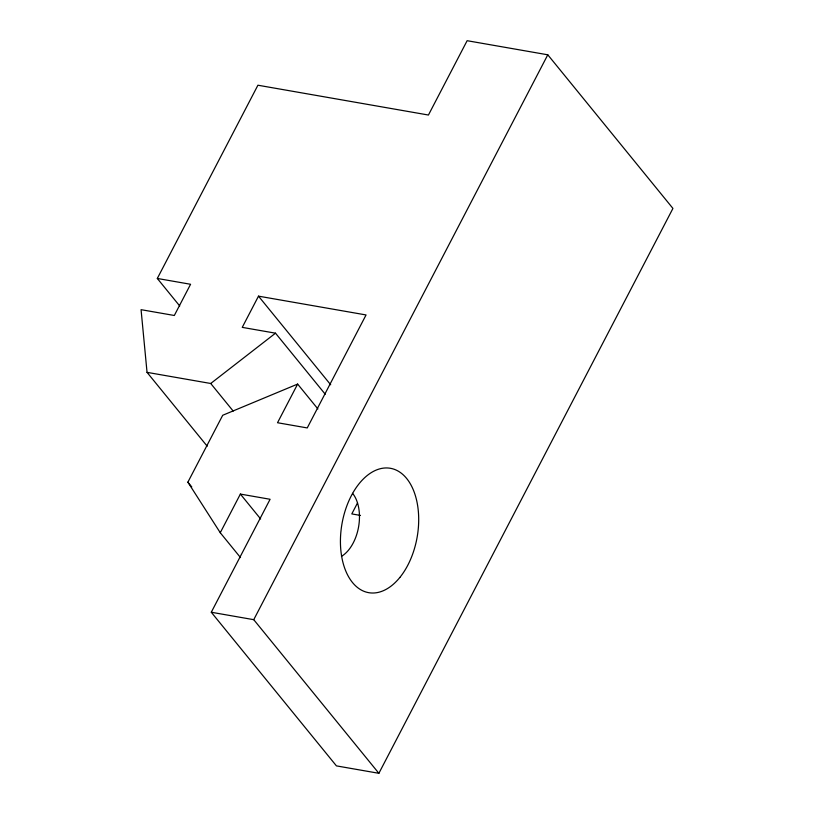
<?xml version="1.0" encoding="UTF-8"?>
<svg xmlns="http://www.w3.org/2000/svg" width="814" height="814" viewBox="0 0 814 814"><rect width="100%" height="100%" fill="white"/><g stroke="black" fill="none" stroke-linecap="round" stroke-linejoin="round"><path stroke-width="1.22" d="M179.731 305.983L157.316 278.459L257.916 85.216L428.439 115.028L467.134 40.7L547.791 54.803L672.934 208.425L378.876 773.3L336.426 765.882L211.284 612.25L270.095 499.277L240.374 494.078L220.258 532.732L240.527 557.61M317.908 408.964L297.639 384.076L277.523 422.731L307.244 427.93L366.056 314.947L258.496 296.154L242.246 327.37L275.508 333.18L325.244 394.241M220.258 532.732L187.881 482.163L222.71 415.272L297.639 384.076M378.876 773.3L253.744 619.678L547.791 54.803M357.55 502.869L351.801 513.919L360.47 515.425M157.316 278.459L190.578 284.279L174.318 315.486L141.066 309.676L147.039 372.354L210.724 383.486L275.508 333.18M211.284 612.25L253.744 619.678M258.496 296.154L330.698 384.778M210.724 383.486L233.18 411.06M147.039 372.354L207.204 446.204M240.374 494.078L260.643 518.966M187.881 482.163L191.778 486.955M352.584 493.335A36.07 21.815 -80.1 0 1 358.577 526.923A36.07 21.815 -80.1 0 1 341.463 556.359M399.847 577.462A63.126 38.166 -80.1 0 0 398.412 471.255A63.126 38.166 -80.1 0 0 340.435 542.755A63.126 38.166 -80.1 0 0 399.847 577.462"/></g></svg>
